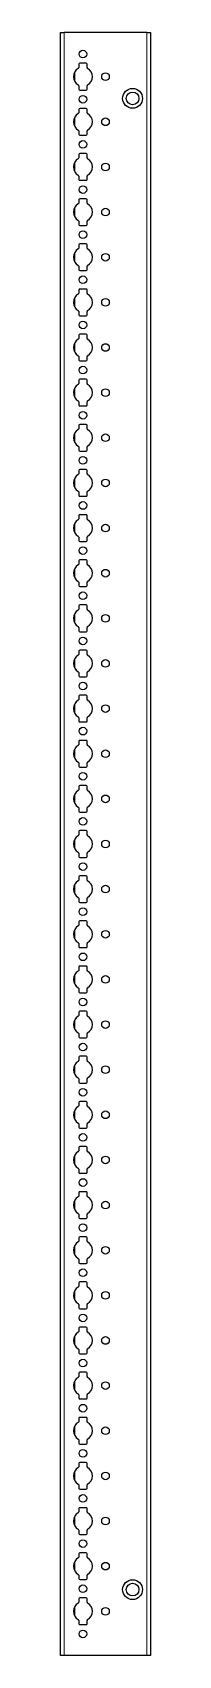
# Model space of a CAD drawing. Header units: millimetres. Extents: x -199 to 4801, y -1747 to 1507.
# Drawn here: x 4752 to 4801, y -852 to 47 of the extents above; entities that cross this region are included whole.
import ezdxf

# ---------------------------------------------------------------- set-up
doc = ezdxf.new("R2010")
doc.units = ezdxf.units.MM

msp = doc.modelspace()

# ---------------------------------------------------------------- linework, layer by layer
at = {"color": 7, "linetype": 'Continuous', "lineweight": 25}
for p, q in [((4751.59, -851.79), (4751.59, 47.21)), ((4751.59, 47.21), (4753.59, 47.21)), ((4799.29, 47.21), (4753.59, 47.21)), ((4799.29, 47.21), (4801.29, 47.21)), ((4801.29, 47.21), (4801.29, -851.79)), ((4761.64, 29.61), (4761.64, 27.73)), ((4765.74, 30.11), (4762.14, 30.11)), ((4766.24, 27.73), (4766.24, 29.61)), ((4761.64, 17.68), (4761.64, 15.81)), ((4762.14, 15.31), (4765.74, 15.31)), ((4766.24, 15.81), (4766.24, 17.68)), ((4761.64, 4.61), (4761.64, 2.73)), ((4765.74, 5.11), (4762.14, 5.11)), ((4766.24, 2.73), (4766.24, 4.61)), ((4761.64, -7.32), (4761.64, -9.19)), ((4766.24, -9.19), (4766.24, -7.32)), ((4762.14, -9.69), (4765.74, -9.69)), ((4761.64, -20.39), (4761.64, -22.27)), ((4765.74, -19.89), (4762.14, -19.89)), ((4766.24, -22.27), (4766.24, -20.39)), ((4761.64, -32.32), (4761.64, -34.19)), ((4762.14, -34.69), (4765.74, -34.69)), ((4766.24, -34.19), (4766.24, -32.32)), ((4765.74, -44.89), (4762.14, -44.89)), ((4761.64, -45.39), (4761.64, -47.27)), ((4766.24, -47.27), (4766.24, -45.39)), ((4761.64, -57.32), (4761.64, -59.19)), ((4762.14, -59.69), (4765.74, -59.69)), ((4766.24, -59.19), (4766.24, -57.32)), ((4761.64, -70.39), (4761.64, -72.27)), ((4765.74, -69.89), (4762.14, -69.89)), ((4766.24, -72.27), (4766.24, -70.39)), ((4761.64, -82.32), (4761.64, -84.19)), ((4762.14, -84.69), (4765.74, -84.69)), ((4766.24, -84.19), (4766.24, -82.32)), ((4761.64, -95.39), (4761.64, -97.27)), ((4765.74, -94.89), (4762.14, -94.89)), ((4766.24, -97.27), (4766.24, -95.39)), ((4761.64, -107.32), (4761.64, -109.19)), ((4766.24, -109.19), (4766.24, -107.32)), ((4762.14, -109.69), (4765.74, -109.69)), ((4761.64, -120.39), (4761.64, -122.27)), ((4765.74, -119.89), (4762.14, -119.89)), ((4766.24, -122.27), (4766.24, -120.39)), ((4761.64, -132.32), (4761.64, -134.19)), ((4762.14, -134.69), (4765.74, -134.69)), ((4766.24, -134.19), (4766.24, -132.32)), ((4761.64, -145.39), (4761.64, -147.27)), ((4765.74, -144.89), (4762.14, -144.89)), ((4766.24, -147.27), (4766.24, -145.39)), ((4761.64, -157.32), (4761.64, -159.19)), ((4762.14, -159.69), (4765.74, -159.69)), ((4766.24, -159.19), (4766.24, -157.32)), ((4761.64, -170.39), (4761.64, -172.27)), ((4765.74, -169.89), (4762.14, -169.89)), ((4766.24, -172.27), (4766.24, -170.39)), ((4761.64, -182.32), (4761.64, -184.19)), ((4762.14, -184.69), (4765.74, -184.69)), ((4766.24, -184.19), (4766.24, -182.32)), ((4761.64, -195.39), (4761.64, -197.27)), ((4765.74, -194.89), (4762.14, -194.89)), ((4766.24, -197.27), (4766.24, -195.39)), ((4761.64, -207.32), (4761.64, -209.19)), ((4762.14, -209.69), (4765.74, -209.69)), ((4766.24, -209.19), (4766.24, -207.32)), ((4761.64, -220.39), (4761.64, -222.27)), ((4765.74, -219.89), (4762.14, -219.89)), ((4766.24, -222.27), (4766.24, -220.39)), ((4761.64, -232.32), (4761.64, -234.19)), ((4766.24, -234.19), (4766.24, -232.32)), ((4762.14, -234.69), (4765.74, -234.69)), ((4761.64, -245.39), (4761.64, -247.27)), ((4765.74, -244.89), (4762.14, -244.89)), ((4766.24, -247.27), (4766.24, -245.39)), ((4761.64, -257.32), (4761.64, -259.19)), ((4762.14, -259.69), (4765.74, -259.69)), ((4766.24, -259.19), (4766.24, -257.32)), ((4761.64, -270.39), (4761.64, -272.27)), ((4765.74, -269.89), (4762.14, -269.89)), ((4766.24, -272.27), (4766.24, -270.39)), ((4761.64, -282.32), (4761.64, -284.19)), ((4762.14, -284.69), (4765.74, -284.69)), ((4766.24, -284.19), (4766.24, -282.32)), ((4761.64, -295.39), (4761.64, -297.27)), ((4765.74, -294.89), (4762.14, -294.89)), ((4766.24, -297.27), (4766.24, -295.39)), ((4761.64, -307.32), (4761.64, -309.19)), ((4762.14, -309.69), (4765.74, -309.69)), ((4766.24, -309.19), (4766.24, -307.32)), ((4761.64, -320.39), (4761.64, -322.27)), ((4765.74, -319.89), (4762.14, -319.89)), ((4766.24, -322.27), (4766.24, -320.39)), ((4761.64, -332.32), (4761.64, -334.19)), ((4766.24, -334.19), (4766.24, -332.32)), ((4762.14, -334.69), (4765.74, -334.69)), ((4761.64, -345.39), (4761.64, -347.27)), ((4765.74, -344.89), (4762.14, -344.89)), ((4766.24, -347.27), (4766.24, -345.39)), ((4761.64, -357.32), (4761.64, -359.19)), ((4766.24, -359.19), (4766.24, -357.32)), ((4762.14, -359.69), (4765.74, -359.69)), ((4761.64, -370.39), (4761.64, -372.27)), ((4765.74, -369.89), (4762.14, -369.89)), ((4766.24, -372.27), (4766.24, -370.39)), ((4761.64, -382.32), (4761.64, -384.19)), ((4762.14, -384.69), (4765.74, -384.69)), ((4766.24, -384.19), (4766.24, -382.32)), ((4761.64, -395.39), (4761.64, -397.27)), ((4765.74, -394.89), (4762.14, -394.89)), ((4766.24, -397.27), (4766.24, -395.39)), ((4761.64, -407.32), (4761.64, -409.19)), ((4762.14, -409.69), (4765.74, -409.69)), ((4766.24, -409.19), (4766.24, -407.32)), ((4761.64, -420.39), (4761.64, -422.27)), ((4765.74, -419.89), (4762.14, -419.89)), ((4766.24, -422.27), (4766.24, -420.39)), ((4761.64, -432.32), (4761.64, -434.19)), ((4762.14, -434.69), (4765.74, -434.69)), ((4766.24, -434.19), (4766.24, -432.32)), ((4761.64, -445.39), (4761.64, -447.27)), ((4765.74, -444.89), (4762.14, -444.89)), ((4766.24, -447.27), (4766.24, -445.39)), ((4761.64, -457.32), (4761.64, -459.19)), ((4766.24, -459.19), (4766.24, -457.32)), ((4762.14, -459.69), (4765.74, -459.69)), ((4761.64, -470.39), (4761.64, -472.27)), ((4765.74, -469.89), (4762.14, -469.89)), ((4766.24, -472.27), (4766.24, -470.39)), ((4761.64, -482.32), (4761.64, -484.19)), ((4762.14, -484.69), (4765.74, -484.69)), ((4766.24, -484.19), (4766.24, -482.32)), ((4761.64, -495.39), (4761.64, -497.27)), ((4765.74, -494.89), (4762.14, -494.89)), ((4766.24, -497.27), (4766.24, -495.39)), ((4761.64, -507.32), (4761.64, -509.19)), ((4762.14, -509.69), (4765.74, -509.69)), ((4766.24, -509.19), (4766.24, -507.32)), ((4761.64, -520.39), (4761.64, -522.27)), ((4765.74, -519.89), (4762.14, -519.89)), ((4766.24, -522.27), (4766.24, -520.39)), ((4761.64, -532.32), (4761.64, -534.19)), ((4762.14, -534.69), (4765.74, -534.69)), ((4766.24, -534.19), (4766.24, -532.32)), ((4761.64, -545.39), (4761.64, -547.27)), ((4765.74, -544.89), (4762.14, -544.89)), ((4766.24, -547.27), (4766.24, -545.39)), ((4761.64, -557.32), (4761.64, -559.19)), ((4766.24, -559.19), (4766.24, -557.32)), ((4762.14, -559.69), (4765.74, -559.69)), ((4761.64, -570.39), (4761.64, -572.27)), ((4765.74, -569.89), (4762.14, -569.89)), ((4766.24, -572.27), (4766.24, -570.39)), ((4761.64, -582.32), (4761.64, -584.19)), ((4766.24, -584.19), (4766.24, -582.32)), ((4762.14, -584.69), (4765.74, -584.69)), ((4761.64, -595.39), (4761.64, -597.27)), ((4765.74, -594.89), (4762.14, -594.89)), ((4766.24, -597.27), (4766.24, -595.39)), ((4761.64, -607.32), (4761.64, -609.19)), ((4762.14, -609.69), (4765.74, -609.69)), ((4766.24, -609.19), (4766.24, -607.32)), ((4765.74, -619.89), (4762.14, -619.89)), ((4761.64, -620.39), (4761.64, -622.27)), ((4766.24, -622.27), (4766.24, -620.39)), ((4761.64, -632.32), (4761.64, -634.19)), ((4762.14, -634.69), (4765.74, -634.69)), ((4766.24, -634.19), (4766.24, -632.32)), ((4761.64, -645.39), (4761.64, -647.27)), ((4765.74, -644.89), (4762.14, -644.89)), ((4766.24, -647.27), (4766.24, -645.39)), ((4761.64, -657.32), (4761.64, -659.19)), ((4762.14, -659.69), (4765.74, -659.69)), ((4766.24, -659.19), (4766.24, -657.32)), ((4761.64, -670.39), (4761.64, -672.27)), ((4765.74, -669.89), (4762.14, -669.89)), ((4766.24, -672.27), (4766.24, -670.39)), ((4761.64, -682.32), (4761.64, -684.19)), ((4766.24, -684.19), (4766.24, -682.32)), ((4762.14, -684.69), (4765.74, -684.69)), ((4761.64, -695.39), (4761.64, -697.27)), ((4765.74, -694.89), (4762.14, -694.89)), ((4766.24, -697.27), (4766.24, -695.39)), ((4761.64, -707.32), (4761.64, -709.19)), ((4762.14, -709.69), (4765.74, -709.69)), ((4766.24, -709.19), (4766.24, -707.32)), ((4761.64, -720.39), (4761.64, -722.27)), ((4765.74, -719.89), (4762.14, -719.89)), ((4766.24, -722.27), (4766.24, -720.39)), ((4761.64, -732.32), (4761.64, -734.19)), ((4762.14, -734.69), (4765.74, -734.69)), ((4766.24, -734.19), (4766.24, -732.32)), ((4761.64, -745.39), (4761.64, -747.27)), ((4765.74, -744.89), (4762.14, -744.89)), ((4766.24, -747.27), (4766.24, -745.39)), ((4761.64, -757.32), (4761.64, -759.19)), ((4762.14, -759.69), (4765.74, -759.69)), ((4766.24, -759.19), (4766.24, -757.32)), ((4761.64, -770.39), (4761.64, -772.27)), ((4765.74, -769.89), (4762.14, -769.89)), ((4766.24, -772.27), (4766.24, -770.39)), ((4761.64, -782.32), (4761.64, -784.19)), ((4762.14, -784.69), (4765.74, -784.69)), ((4766.24, -784.19), (4766.24, -782.32)), ((4761.64, -795.39), (4761.64, -797.27)), ((4765.74, -794.89), (4762.14, -794.89)), ((4766.24, -797.27), (4766.24, -795.39)), ((4761.64, -807.32), (4761.64, -809.19)), ((4766.24, -809.19), (4766.24, -807.32)), ((4762.14, -809.69), (4765.74, -809.69)), ((4761.64, -820.39), (4761.64, -822.27)), ((4765.74, -819.89), (4762.14, -819.89)), ((4766.24, -822.27), (4766.24, -820.39)), ((4761.64, -832.32), (4761.64, -834.19)), ((4762.14, -834.69), (4765.74, -834.69)), ((4766.24, -834.19), (4766.24, -832.32)), ((4753.59, -851.79), (4751.59, -851.79)), ((4799.29, -851.79), (4753.59, -851.79)), ((4801.29, -851.79), (4799.29, -851.79))]:
    msp.add_line(p, q, dxfattribs=at)
at = {"color": 8, "linetype": 'Continuous', "lineweight": 18}
for p, q in [((4753.59, 47.21), (4753.59, -851.79)), ((4799.29, -851.79), (4799.29, 47.21)), ((4759.44, 25.41), (4759.44, 20)), ((4759.44, 0.41), (4759.44, -5)), ((4759.44, -24.59), (4759.44, -30)), ((4759.44, -49.59), (4759.44, -55)), ((4759.44, -74.59), (4759.44, -80)), ((4759.44, -99.59), (4759.44, -105)), ((4759.44, -124.59), (4759.44, -130)), ((4759.44, -149.59), (4759.44, -155)), ((4759.44, -174.59), (4759.44, -180)), ((4759.44, -199.59), (4759.44, -205)), ((4759.44, -224.59), (4759.44, -230)), ((4759.44, -249.59), (4759.44, -255)), ((4759.44, -274.59), (4759.44, -280)), ((4759.44, -299.59), (4759.44, -305)), ((4759.44, -324.59), (4759.44, -330)), ((4759.44, -349.59), (4759.44, -355)), ((4759.44, -374.59), (4759.44, -380)), ((4759.44, -399.59), (4759.44, -405)), ((4759.44, -424.59), (4759.44, -430)), ((4759.44, -449.59), (4759.44, -455)), ((4759.44, -474.59), (4759.44, -480)), ((4759.44, -499.59), (4759.44, -505)), ((4759.44, -524.59), (4759.44, -530)), ((4759.44, -549.59), (4759.44, -555)), ((4759.44, -574.59), (4759.44, -580)), ((4759.44, -599.59), (4759.44, -605)), ((4759.44, -624.59), (4759.44, -630)), ((4759.44, -649.59), (4759.44, -655)), ((4759.44, -674.59), (4759.44, -680)), ((4759.44, -699.59), (4759.44, -705)), ((4759.44, -724.59), (4759.44, -730)), ((4759.44, -749.59), (4759.44, -755)), ((4759.44, -774.59), (4759.44, -780)), ((4759.44, -799.59), (4759.44, -805)), ((4759.44, -824.59), (4759.44, -830))]:
    msp.add_line(p, q, dxfattribs=at)
at = {"color": 7, "linetype": 'Continuous', "lineweight": 25}
for centre, radius in [((4763.94, 35.21), 2.12), ((4776.44, 22.71), 2.12), ((4763.94, 10.21), 2.12), ((4791.44, 10.71), 5.5), ((4791.44, 10.71), 3.5), ((4776.44, -2.29), 2.12), ((4763.94, -14.79), 2.12), ((4776.44, -27.29), 2.12), ((4763.94, -39.79), 2.12), ((4776.44, -52.29), 2.12), ((4763.94, -64.79), 2.12), ((4776.44, -77.29), 2.12), ((4763.94, -89.79), 2.12), ((4776.44, -102.29), 2.12), ((4763.94, -114.79), 2.12), ((4776.44, -127.29), 2.12), ((4763.94, -139.79), 2.12), ((4776.44, -152.29), 2.12), ((4763.94, -164.79), 2.12), ((4776.44, -177.29), 2.12), ((4763.94, -189.79), 2.12), ((4776.44, -202.29), 2.12), ((4763.94, -214.79), 2.12), ((4776.44, -227.29), 2.12), ((4763.94, -239.79), 2.12), ((4776.44, -252.29), 2.12), ((4763.94, -264.79), 2.12), ((4776.44, -277.29), 2.12), ((4763.94, -289.79), 2.12), ((4776.44, -302.29), 2.12), ((4763.94, -314.79), 2.12), ((4776.44, -327.29), 2.12), ((4763.94, -339.79), 2.12), ((4776.44, -352.29), 2.12), ((4763.94, -364.79), 2.12), ((4776.44, -377.29), 2.12), ((4763.94, -389.79), 2.12), ((4776.44, -402.29), 2.12), ((4763.94, -414.79), 2.12), ((4776.44, -427.29), 2.12), ((4763.94, -439.79), 2.12), ((4776.44, -452.29), 2.12), ((4763.94, -464.79), 2.12), ((4776.44, -477.29), 2.12), ((4763.94, -489.79), 2.12), ((4776.44, -502.29), 2.12), ((4763.94, -514.79), 2.12), ((4776.44, -527.29), 2.12), ((4763.94, -539.79), 2.12), ((4776.44, -552.29), 2.12), ((4763.94, -564.79), 2.12), ((4776.44, -577.29), 2.12), ((4763.94, -589.79), 2.12), ((4776.44, -602.29), 2.12), ((4763.94, -614.79), 2.12), ((4776.44, -627.29), 2.12), ((4763.94, -639.79), 2.12), ((4776.44, -652.29), 2.12), ((4763.94, -664.79), 2.12), ((4776.44, -677.29), 2.12), ((4763.94, -689.79), 2.12), ((4776.44, -702.29), 2.12), ((4763.94, -714.79), 2.12), ((4776.44, -727.29), 2.12), ((4763.94, -739.79), 2.12), ((4776.44, -752.29), 2.12), ((4763.94, -764.79), 2.12), ((4776.44, -777.29), 2.12), ((4763.94, -789.79), 2.12), ((4776.44, -802.29), 2.12), ((4763.94, -814.79), 2.12), ((4791.44, -815.29), 5.5), ((4791.44, -815.29), 3.5), ((4776.44, -827.29), 2.12), ((4763.94, -839.79), 2.12)]:
    msp.add_circle(centre, radius, dxfattribs=at)
for centre, radius, start, end in [((4763.94, 22.71), 5.25, 119.14074, 240.85926), ((4761.14, 27.73), 0.5, 299.14074, 0), ((4762.14, 29.61), 0.5, 90, 180), ((4765.74, 29.61), 0.5, 360, 90), ((4766.74, 27.73), 0.5, 180, 240.85926), ((4763.94, 22.71), 5.25, 299.14074, 60.85926), ((4761.14, 17.68), 0.5, 0, 60.85926), ((4766.74, 17.68), 0.5, 119.14074, 180), ((4762.14, 15.81), 0.5, 180, 270), ((4765.74, 15.81), 0.5, 270, 0), ((4763.94, -2.29), 5.25, 119.14074, 240.85926), ((4761.14, 2.73), 0.5, 299.14074, 0), ((4762.14, 4.61), 0.5, 90, 180), ((4765.74, 4.61), 0.5, 0, 90), ((4766.74, 2.73), 0.5, 180, 240.85926), ((4763.94, -2.29), 5.25, 299.14074, 60.85926), ((4761.14, -7.32), 0.5, 0, 60.85926), ((4766.74, -7.32), 0.5, 119.14074, 180), ((4762.14, -9.19), 0.5, 180, 270), ((4765.74, -9.19), 0.5, 270, 0), ((4763.94, -27.29), 5.25, 119.14074, 240.85926), ((4761.14, -22.27), 0.5, 299.14074, 0), ((4762.14, -20.39), 0.5, 90, 180), ((4765.74, -20.39), 0.5, 0, 90), ((4766.74, -22.27), 0.5, 180, 240.85926), ((4763.94, -27.29), 5.25, 299.14074, 60.85926), ((4761.14, -32.32), 0.5, 0, 60.85926), ((4762.14, -34.19), 0.5, 180, 270), ((4765.74, -34.19), 0.5, 270, 0), ((4766.74, -32.32), 0.5, 119.14074, 180), ((4762.14, -45.39), 0.5, 90, 180), ((4765.74, -45.39), 0.5, 0, 90), ((4763.94, -52.29), 5.25, 119.14074, 240.85926), ((4761.14, -47.27), 0.5, 299.14074, 0), ((4766.74, -47.27), 0.5, 180, 240.85926), ((4763.94, -52.29), 5.25, 299.14074, 60.85926), ((4761.14, -57.32), 0.5, 0, 60.85926), ((4762.14, -59.19), 0.5, 180, 270), ((4765.74, -59.19), 0.5, 270, 0), ((4766.74, -57.32), 0.5, 119.14074, 180), ((4762.14, -70.39), 0.5, 90, 180), ((4765.74, -70.39), 0.5, 0, 90), ((4763.94, -77.29), 5.25, 119.14074, 240.85926), ((4761.14, -72.27), 0.5, 299.14074, 0), ((4766.74, -72.27), 0.5, 180, 240.85926), ((4763.94, -77.29), 5.25, 299.14074, 60.85926), ((4761.14, -82.32), 0.5, 0, 60.85926), ((4762.14, -84.19), 0.5, 180, 270), ((4765.74, -84.19), 0.5, 270, 0), ((4766.74, -82.32), 0.5, 119.14074, 180), ((4763.94, -102.29), 5.25, 119.14074, 240.85926), ((4761.14, -97.27), 0.5, 299.14074, 0), ((4762.14, -95.39), 0.5, 90, 180), ((4765.74, -95.39), 0.5, 0, 90), ((4766.74, -97.27), 0.5, 180, 240.85926), ((4763.94, -102.29), 5.25, 299.14074, 60.85926), ((4761.14, -107.32), 0.5, 0, 60.85926), ((4766.74, -107.32), 0.5, 119.14074, 180), ((4762.14, -109.19), 0.5, 180, 270), ((4765.74, -109.19), 0.5, 270, 0), ((4763.94, -127.29), 5.25, 119.14074, 240.85926), ((4761.14, -122.27), 0.5, 299.14074, 0), ((4762.14, -120.39), 0.5, 90, 180), ((4765.74, -120.39), 0.5, 0, 90), ((4766.74, -122.27), 0.5, 180, 240.85926), ((4763.94, -127.29), 5.25, 299.14074, 60.85926), ((4761.14, -132.32), 0.5, 0, 60.85926), ((4762.14, -134.19), 0.5, 180, 270), ((4765.74, -134.19), 0.5, 270, 0), ((4766.74, -132.32), 0.5, 119.14074, 180), ((4763.94, -152.29), 5.25, 119.14074, 240.85926), ((4761.14, -147.27), 0.5, 299.14074, 0), ((4762.14, -145.39), 0.5, 90, 180), ((4765.74, -145.39), 0.5, 360, 90), ((4766.74, -147.27), 0.5, 180, 240.85926), ((4763.94, -152.29), 5.25, 299.14074, 60.85926), ((4761.14, -157.32), 0.5, 0, 60.85926), ((4762.14, -159.19), 0.5, 180, 270), ((4765.74, -159.19), 0.5, 270, 0), ((4766.74, -157.32), 0.5, 119.14074, 180), ((4762.14, -170.39), 0.5, 90, 180), ((4765.74, -170.39), 0.5, 0, 90), ((4763.94, -177.29), 5.25, 119.14074, 240.85926), ((4761.14, -172.27), 0.5, 299.14074, 0), ((4766.74, -172.27), 0.5, 180, 240.85926), ((4763.94, -177.29), 5.25, 299.14074, 60.85926), ((4761.14, -182.32), 0.5, 0, 60.85926), ((4762.14, -184.19), 0.5, 180, 270), ((4765.74, -184.19), 0.5, 270, 0), ((4766.74, -182.32), 0.5, 119.14074, 180), ((4763.94, -202.29), 5.25, 119.14074, 240.85926), ((4761.14, -197.27), 0.5, 299.14074, 0), ((4762.14, -195.39), 0.5, 90, 180), ((4765.74, -195.39), 0.5, 0, 90), ((4766.74, -197.27), 0.5, 180, 240.85926), ((4763.94, -202.29), 5.25, 299.14074, 60.85926), ((4761.14, -207.32), 0.5, 0, 60.85926), ((4762.14, -209.19), 0.5, 180, 270), ((4765.74, -209.19), 0.5, 270, 0), ((4766.74, -207.32), 0.5, 119.14074, 180), ((4763.94, -227.29), 5.25, 119.14074, 240.85926), ((4761.14, -222.27), 0.5, 299.14074, 0), ((4762.14, -220.39), 0.5, 90, 180), ((4765.74, -220.39), 0.5, 0, 90), ((4766.74, -222.27), 0.5, 180, 240.85926), ((4763.94, -227.29), 5.25, 299.14074, 60.85926), ((4761.14, -232.32), 0.5, 0, 60.85926), ((4766.74, -232.32), 0.5, 119.14074, 180), ((4762.14, -234.19), 0.5, 180, 270), ((4765.74, -234.19), 0.5, 270, 0), ((4763.94, -252.29), 5.25, 119.14074, 240.85926), ((4761.14, -247.27), 0.5, 299.14074, 0), ((4762.14, -245.39), 0.5, 90, 180), ((4765.74, -245.39), 0.5, 0, 90), ((4766.74, -247.27), 0.5, 180, 240.85926), ((4763.94, -252.29), 5.25, 299.14074, 60.85926), ((4761.14, -257.32), 0.5, 0, 60.85926), ((4762.14, -259.19), 0.5, 180, 270), ((4765.74, -259.19), 0.5, 270, 0), ((4766.74, -257.32), 0.5, 119.14074, 180), ((4763.94, -277.29), 5.25, 119.14074, 240.85926), ((4761.14, -272.27), 0.5, 299.14074, 0), ((4762.14, -270.39), 0.5, 90, 180), ((4765.74, -270.39), 0.5, 0, 90), ((4766.74, -272.27), 0.5, 180, 240.85926), ((4763.94, -277.29), 5.25, 299.14074, 60.85926), ((4761.14, -282.32), 0.5, 0, 60.85926), ((4762.14, -284.19), 0.5, 180, 270), ((4765.74, -284.19), 0.5, 270, 0), ((4766.74, -282.32), 0.5, 119.14074, 180), ((4762.14, -295.39), 0.5, 90, 180), ((4765.74, -295.39), 0.5, 0, 90), ((4763.94, -302.29), 5.25, 119.14074, 240.85926), ((4761.14, -297.27), 0.5, 299.14074, 0), ((4766.74, -297.27), 0.5, 180, 240.85926), ((4763.94, -302.29), 5.25, 299.14074, 60.85926), ((4761.14, -307.32), 0.5, 0, 60.85926), ((4762.14, -309.19), 0.5, 180, 270), ((4765.74, -309.19), 0.5, 270, 0), ((4766.74, -307.32), 0.5, 119.14074, 180), ((4763.94, -327.29), 5.25, 119.14074, 240.85926), ((4761.14, -322.27), 0.5, 299.14074, 0), ((4762.14, -320.39), 0.5, 90, 180), ((4765.74, -320.39), 0.5, 0, 90), ((4766.74, -322.27), 0.5, 180, 240.85926), ((4763.94, -327.29), 5.25, 299.14074, 60.85926), ((4761.14, -332.32), 0.5, 0, 60.85926), ((4766.74, -332.32), 0.5, 119.14074, 180), ((4762.14, -334.19), 0.5, 180, 270), ((4765.74, -334.19), 0.5, 270, 0), ((4763.94, -352.29), 5.25, 119.14074, 240.85926), ((4761.14, -347.27), 0.5, 299.14074, 0), ((4762.14, -345.39), 0.5, 90, 180), ((4765.74, -345.39), 0.5, 0, 90), ((4766.74, -347.27), 0.5, 180, 240.85926), ((4763.94, -352.29), 5.25, 299.14074, 60.85926), ((4761.14, -357.32), 0.5, 0, 60.85926), ((4762.14, -359.19), 0.5, 180, 270), ((4765.74, -359.19), 0.5, 270, 0), ((4766.74, -357.32), 0.5, 119.14074, 180), ((4763.94, -377.29), 5.25, 119.14074, 240.85926), ((4761.14, -372.27), 0.5, 299.14074, 0), ((4762.14, -370.39), 0.5, 90, 180), ((4765.74, -370.39), 0.5, 0, 90), ((4766.74, -372.27), 0.5, 180, 240.85926), ((4763.94, -377.29), 5.25, 299.14074, 60.85926), ((4761.14, -382.32), 0.5, 0, 60.85926), ((4762.14, -384.19), 0.5, 180, 270), ((4765.74, -384.19), 0.5, 270, 0), ((4766.74, -382.32), 0.5, 119.14074, 180), ((4762.14, -395.39), 0.5, 90, 180), ((4765.74, -395.39), 0.5, 0, 90), ((4763.94, -402.29), 5.25, 119.14074, 240.85926), ((4761.14, -397.27), 0.5, 299.14074, 0), ((4766.74, -397.27), 0.5, 180, 240.85926), ((4763.94, -402.29), 5.25, 299.14074, 60.85926), ((4761.14, -407.32), 0.5, 0, 60.85926), ((4762.14, -409.19), 0.5, 180, 270), ((4765.74, -409.19), 0.5, 270, 0), ((4766.74, -407.32), 0.5, 119.14074, 180), ((4761.14, -422.27), 0.5, 299.14074, 0), ((4762.14, -420.39), 0.5, 90, 180), ((4765.74, -420.39), 0.5, 0, 90), ((4766.74, -422.27), 0.5, 180, 240.85926), ((4763.94, -427.29), 5.25, 119.14074, 240.85926), ((4763.94, -427.29), 5.25, 299.14074, 60.85926), ((4761.14, -432.32), 0.5, 0, 60.85926), ((4762.14, -434.19), 0.5, 180, 270), ((4765.74, -434.19), 0.5, 270, 0), ((4766.74, -432.32), 0.5, 119.14074, 180), ((4763.94, -452.29), 5.25, 119.14074, 240.85926), ((4761.14, -447.27), 0.5, 299.14074, 0), ((4762.14, -445.39), 0.5, 90, 180), ((4765.74, -445.39), 0.5, 0, 90), ((4766.74, -447.27), 0.5, 180, 240.85926), ((4763.94, -452.29), 5.25, 299.14074, 60.85926), ((4761.14, -457.32), 0.5, 0, 60.85926), ((4766.74, -457.32), 0.5, 119.14074, 180), ((4762.14, -459.19), 0.5, 180, 270), ((4765.74, -459.19), 0.5, 270, 0), ((4763.94, -477.29), 5.25, 119.14074, 240.85926), ((4761.14, -472.27), 0.5, 299.14074, 0), ((4762.14, -470.39), 0.5, 90, 180), ((4765.74, -470.39), 0.5, 0, 90), ((4766.74, -472.27), 0.5, 180, 240.85926), ((4763.94, -477.29), 5.25, 299.14074, 60.85926), ((4761.14, -482.32), 0.5, 0, 60.85926), ((4762.14, -484.19), 0.5, 180, 270), ((4765.74, -484.19), 0.5, 270, 0), ((4766.74, -482.32), 0.5, 119.14074, 180), ((4763.94, -502.29), 5.25, 119.14074, 240.85926), ((4761.14, -497.27), 0.5, 299.14074, 0), ((4762.14, -495.39), 0.5, 90, 180), ((4765.74, -495.39), 0.5, 0, 90), ((4766.74, -497.27), 0.5, 180, 240.85926), ((4763.94, -502.29), 5.25, 299.14074, 60.85926), ((4761.14, -507.32), 0.5, 0, 60.85926), ((4762.14, -509.19), 0.5, 180, 270), ((4765.74, -509.19), 0.5, 270, 0), ((4766.74, -507.32), 0.5, 119.14074, 180), ((4762.14, -520.39), 0.5, 90, 180), ((4765.74, -520.39), 0.5, 0, 90), ((4763.94, -527.29), 5.25, 119.14074, 240.85926), ((4761.14, -522.27), 0.5, 299.14074, 0), ((4766.74, -522.27), 0.5, 180, 240.85926), ((4763.94, -527.29), 5.25, 299.14074, 60.85926), ((4761.14, -532.32), 0.5, 0, 60.85926), ((4762.14, -534.19), 0.5, 180, 270), ((4765.74, -534.19), 0.5, 270, 0), ((4766.74, -532.32), 0.5, 119.14074, 180), ((4763.94, -552.29), 5.25, 119.14074, 240.85926), ((4761.14, -547.27), 0.5, 299.14074, 0), ((4762.14, -545.39), 0.5, 90, 180), ((4765.74, -545.39), 0.5, 0, 90), ((4766.74, -547.27), 0.5, 180, 240.85926), ((4763.94, -552.29), 5.25, 299.14074, 60.85926), ((4761.14, -557.32), 0.5, 0, 60.85926), ((4766.74, -557.32), 0.5, 119.14074, 180), ((4762.14, -559.19), 0.5, 180, 270), ((4765.74, -559.19), 0.5, 270, 0), ((4763.94, -577.29), 5.25, 119.14074, 240.85926), ((4761.14, -572.27), 0.5, 299.14074, 0), ((4762.14, -570.39), 0.5, 90, 180), ((4765.74, -570.39), 0.5, 0, 90), ((4766.74, -572.27), 0.5, 180, 240.85926), ((4763.94, -577.29), 5.25, 299.14074, 60.85926), ((4761.14, -582.32), 0.5, 0, 60.85926), ((4762.14, -584.19), 0.5, 180, 270), ((4765.74, -584.19), 0.5, 270, 0), ((4766.74, -582.32), 0.5, 119.14074, 180), ((4763.94, -602.29), 5.25, 119.14074, 240.85926), ((4761.14, -597.27), 0.5, 299.14074, 0), ((4762.14, -595.39), 0.5, 90, 180), ((4765.74, -595.39), 0.5, 0, 90), ((4766.74, -597.27), 0.5, 180, 240.85926), ((4763.94, -602.29), 5.25, 299.14074, 60.85926), ((4761.14, -607.32), 0.5, 0, 60.85926), ((4762.14, -609.19), 0.5, 180, 270), ((4765.74, -609.19), 0.5, 270, 0), ((4766.74, -607.32), 0.5, 119.14074, 180), ((4762.14, -620.39), 0.5, 90, 180), ((4765.74, -620.39), 0.5, 0, 90), ((4763.94, -627.29), 5.25, 119.14074, 240.85926), ((4761.14, -622.27), 0.5, 299.14074, 0), ((4766.74, -622.27), 0.5, 180, 240.85926), ((4763.94, -627.29), 5.25, 299.14074, 60.85926), ((4761.14, -632.32), 0.5, 0, 60.85926), ((4762.14, -634.19), 0.5, 180, 270), ((4765.74, -634.19), 0.5, 270, 0), ((4766.74, -632.32), 0.5, 119.14074, 180), ((4761.14, -647.27), 0.5, 299.14074, 0), ((4762.14, -645.39), 0.5, 90, 180), ((4765.74, -645.39), 0.5, 0, 90), ((4766.74, -647.27), 0.5, 180, 240.85926), ((4763.94, -652.29), 5.25, 119.14074, 240.85926), ((4763.94, -652.29), 5.25, 299.14074, 60.85926), ((4761.14, -657.32), 0.5, 0, 60.85926), ((4762.14, -659.19), 0.5, 180, 270), ((4765.74, -659.19), 0.5, 270, 0), ((4766.74, -657.32), 0.5, 119.14074, 180), ((4763.94, -677.29), 5.25, 119.14074, 240.85926), ((4761.14, -672.27), 0.5, 299.14074, 0), ((4762.14, -670.39), 0.5, 90, 180), ((4765.74, -670.39), 0.5, 0, 90), ((4766.74, -672.27), 0.5, 180, 240.85926), ((4763.94, -677.29), 5.25, 299.14074, 60.85926), ((4761.14, -682.32), 0.5, 0, 60.85926), ((4766.74, -682.32), 0.5, 119.14074, 180), ((4762.14, -684.19), 0.5, 180, 270), ((4765.74, -684.19), 0.5, 270, 0), ((4763.94, -702.29), 5.25, 119.14074, 240.85926), ((4761.14, -697.27), 0.5, 299.14074, 0), ((4762.14, -695.39), 0.5, 90, 180), ((4765.74, -695.39), 0.5, 0, 90), ((4766.74, -697.27), 0.5, 180, 240.85926), ((4763.94, -702.29), 5.25, 299.14074, 60.85926), ((4761.14, -707.32), 0.5, 0, 60.85926), ((4762.14, -709.19), 0.5, 180, 270), ((4765.74, -709.19), 0.5, 270, 0), ((4766.74, -707.32), 0.5, 119.14074, 180), ((4763.94, -727.29), 5.25, 119.14074, 240.85926), ((4761.14, -722.27), 0.5, 299.14074, 0), ((4762.14, -720.39), 0.5, 90, 180), ((4765.74, -720.39), 0.5, 0, 90), ((4766.74, -722.27), 0.5, 180, 240.85926), ((4763.94, -727.29), 5.25, 299.14074, 60.85926), ((4761.14, -732.32), 0.5, 0, 60.85926), ((4762.14, -734.19), 0.5, 180, 270), ((4765.74, -734.19), 0.5, 270, 0), ((4766.74, -732.32), 0.5, 119.14074, 180), ((4762.14, -745.39), 0.5, 90, 180), ((4765.74, -745.39), 0.5, 0, 90), ((4763.94, -752.29), 5.25, 119.14074, 240.85926), ((4761.14, -747.27), 0.5, 299.14074, 0), ((4766.74, -747.27), 0.5, 180, 240.85926), ((4763.94, -752.29), 5.25, 299.14074, 60.85926), ((4761.14, -757.32), 0.5, 0, 60.85926), ((4762.14, -759.19), 0.5, 180, 270), ((4765.74, -759.19), 0.5, 270, 0), ((4766.74, -757.32), 0.5, 119.14074, 180), ((4763.94, -777.29), 5.25, 119.14074, 240.85926), ((4761.14, -772.27), 0.5, 299.14074, 0), ((4762.14, -770.39), 0.5, 90, 180), ((4765.74, -770.39), 0.5, 0, 90), ((4766.74, -772.27), 0.5, 180, 240.85926), ((4763.94, -777.29), 5.25, 299.14074, 60.85926), ((4761.14, -782.32), 0.5, 0, 60.85926), ((4766.74, -782.32), 0.5, 119.14074, 180), ((4762.14, -784.19), 0.5, 180, 270), ((4765.74, -784.19), 0.5, 270, 0), ((4763.94, -802.29), 5.25, 119.14074, 240.85926), ((4761.14, -797.27), 0.5, 299.14074, 0), ((4762.14, -795.39), 0.5, 90, 180), ((4765.74, -795.39), 0.5, 0, 90), ((4766.74, -797.27), 0.5, 180, 240.85926), ((4763.94, -802.29), 5.25, 299.14074, 60.85926), ((4761.14, -807.32), 0.5, 0, 60.85926), ((4766.74, -807.32), 0.5, 119.14074, 180), ((4762.14, -809.19), 0.5, 180, 270), ((4765.74, -809.19), 0.5, 270, 0), ((4763.94, -827.29), 5.25, 119.14074, 240.85926), ((4761.14, -822.27), 0.5, 299.14074, 0), ((4762.14, -820.39), 0.5, 90, 180), ((4765.74, -820.39), 0.5, 0, 90), ((4766.74, -822.27), 0.5, 180, 240.85926), ((4763.94, -827.29), 5.25, 299.14074, 60.85926), ((4761.14, -832.32), 0.5, 0, 60.85926), ((4762.14, -834.19), 0.5, 180, 270), ((4765.74, -834.19), 0.5, 270, 0), ((4766.74, -832.32), 0.5, 119.14074, 180)]:
    msp.add_arc(centre, radius, start, end, dxfattribs=at)

doc.saveas('drawing.dxf')
